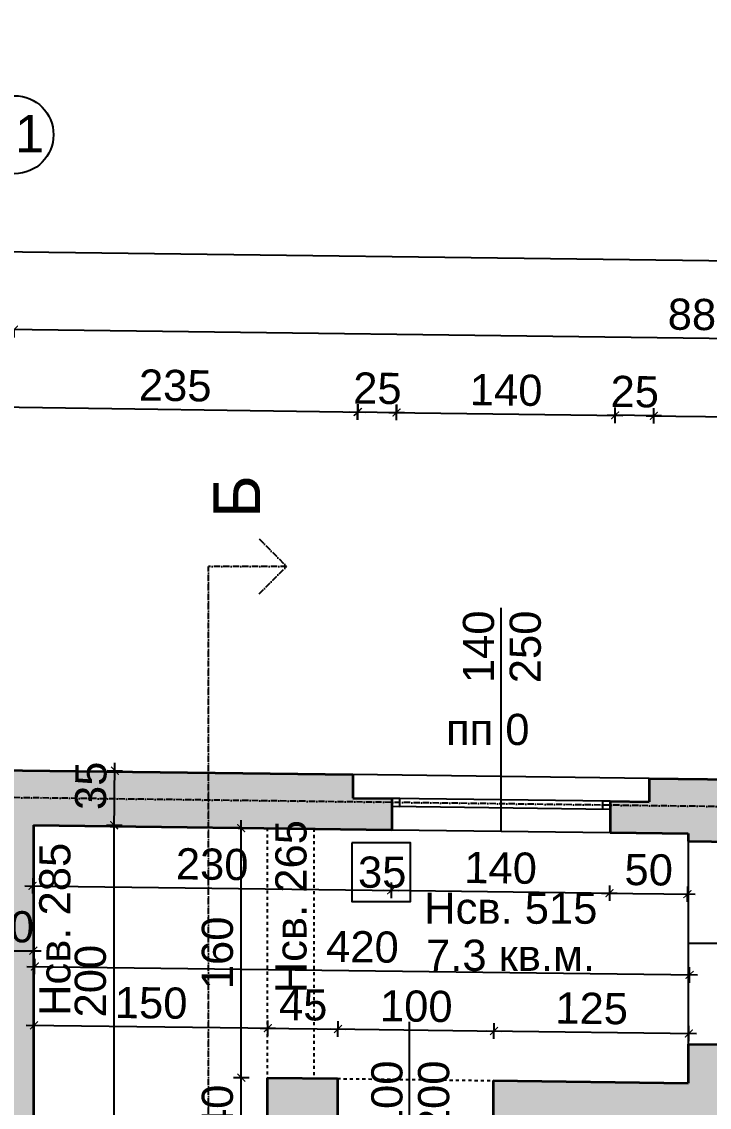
# Model space of a CAD drawing. Header units: inches. Extents: x -72385 to 39588, y -6525 to 66685.
# Drawn here: x -41120 to -40679, y 2769 to 3465 of the extents above; entities that cross this region are included whole.
import ezdxf

# ---------------------------------------------------------------- set-up
doc = ezdxf.new("R2010")
doc.units = ezdxf.units.IN
doc.header["$MEASUREMENT"] = 0
doc.linetypes.add('DashDot', pattern=[0.6, 0.4, -0.1, 0, -0.1])
doc.linetypes.add('Hidden', pattern=[0.4, 0.2, -0.2])
for name, color, linetype, lineweight in [('Изгледни линии', 253, 'Continuous', 25), ('Линия на разрез', 252, 'DashDot', 25), ('Надписи Hсв', 252, 'Continuous', 25), ('Надписи врати', 252, 'Continuous', 25), ('Надписи коти външни', 252, 'Continuous', 25), ('Надписи коти вътрешни', 252, 'Continuous', 25), ('Надписи номера на пом.', 252, 'Continuous', 25), ('Надписи Оси', 252, 'Continuous', 25), ('Надписи площ', 252, 'Continuous', 25), ('Надписи прозорци', 252, 'Continuous', 25), ('Оси', 252, 'DashDot', 25), ('Прозорци', 251, 'Continuous', 25), ('Пунктир', 253, 'Hidden', 25), ('Разрезни линии', 7, 'Continuous', 35), ('Щрих стени', 254, 'Continuous', 25)]:
    doc.layers.add(name, color=color, linetype=linetype, lineweight=lineweight)
doc.styles.add('Arial Regular', font='arial.ttf')
doc.styles.get("Standard").update_dxf_attribs({"font": 'arial.ttf'})
doc.dimstyles.new('Annotative', dxfattribs={"dimscale": 0, "dimtxt": 20, "dimasz": 5, "dimexe": 5, "dimexo": 5, "dimgap": 5, "dimtad": 1, "dimdec": 0, "dimzin": 0, "dimdsep": 46, "dimtxsty": 'Standard', "dimblk": 'ARCHTICK', "dimcen": 5, "dimdle": 5, "dimadec": 0, "dimazin": 0, "dimtfac": 1, "dimtdec": 0, "dimtofl": 0, "dimtmove": 0, "dimatfit": 3, "dimldrblk": 'ARCHTICK', "dimfxl": 5, "dimfxlon": 1, "dimtolj": 1, "dimtzin": 0, "dimarcsym": 1})

# ---------------------------------------------------------------- blocks, each defined once
blk = doc.blocks.new('_ArchTick')
at = {"color": 0, "linetype": 'ByBlock', "const_width": 0.15}
blk.add_lwpolyline([(-0.5, -0.5), (0.5, 0.5)], dxfattribs=at)
blk = doc.blocks.new('*D1935')
at = {"layer": 'Defpoints', "color": 0, "ltscale": 50, "transparency": 16777216}
for p in [(-40961.96, 2819.69), (-41112.34, 2789.7), (-40962.34, 2787.92)]:
    blk.add_point(p, dxfattribs=at)
at = {"layer": 'Надписи коти вътрешни', "color": 0, "lineweight": -2, "ltscale": 50, "transparency": 16777216}
for p, q in [((-41112.02, 2816.47), (-41111.9, 2826.47)), ((-41116.96, 2821.53), (-40956.96, 2819.63)), ((-40962.02, 2814.69), (-40961.9, 2824.69))]:
    blk.add_line(p, q, dxfattribs=at)
at = {"layer": 'Надписи коти вътрешни', "color": 0, "lineweight": -2, "ltscale": 50, "transparency": 16777216, "xscale": 5, "yscale": 5, "zscale": 5}
for p, rotation in [((-41111.96, 2821.47), 179.3192486696436), ((-40961.96, 2819.69), 359.3192486696436)]:
    blk.add_blockref('_ArchTick', p, dxfattribs=dict(at, rotation=rotation))
at = {"layer": 'Надписи коти вътрешни', "color": 0, "ltscale": 50, "transparency": 16777216, "insert": (-41036.78, 2835.79), "char_height": 20, "attachment_point": 5, "rotation": 359.31925}
blk.add_mtext('\\A1;150', dxfattribs=at)
blk = doc.blocks.new('*D1936')
at = {"layer": 'Defpoints', "color": 0, "ltscale": 50, "transparency": 16777216}
for p in [(-40916.93, 2819.12), (-40962.34, 2787.92), (-40917.34, 2787.34)]:
    blk.add_point(p, dxfattribs=at)
at = {"layer": 'Надписи коти вътрешни', "color": 0, "lineweight": -2, "ltscale": 50, "transparency": 16777216}
for p, q in [((-40966.93, 2819.75), (-40911.93, 2819.05)), ((-40962, 2814.69), (-40961.87, 2824.69)), ((-40917, 2814.12), (-40916.87, 2824.12))]:
    blk.add_line(p, q, dxfattribs=at)
at = {"layer": 'Надписи коти вътрешни', "color": 0, "lineweight": -2, "ltscale": 50, "transparency": 16777216, "xscale": 5, "yscale": 5, "zscale": 5}
for p, rotation in [((-40961.93, 2819.69), 179.2706286525414), ((-40916.93, 2819.12), 359.2706286525413)]:
    blk.add_blockref('_ArchTick', p, dxfattribs=dict(at, rotation=rotation))
at = {"layer": 'Надписи коти вътрешни', "color": 0, "ltscale": 50, "transparency": 16777216, "insert": (-40939.24, 2834.57), "char_height": 20, "attachment_point": 5, "rotation": 359.27063}
blk.add_mtext('\\A1;45', dxfattribs=at)
blk = doc.blocks.new('*D1937')
at = {"layer": 'Defpoints', "color": 0, "ltscale": 50, "transparency": 16777216}
for p in [(-40816.93, 2817.84), (-40917.34, 2787.34), (-40817.34, 2786.07)]:
    blk.add_point(p, dxfattribs=at)
at = {"layer": 'Надписи коти вътрешни', "color": 0, "lineweight": -2, "ltscale": 50, "transparency": 16777216}
for p, q in [((-40921.93, 2819.18), (-40811.93, 2817.78)), ((-40917, 2814.12), (-40916.87, 2824.12)), ((-40817, 2812.84), (-40816.87, 2822.84))]:
    blk.add_line(p, q, dxfattribs=at)
at = {"layer": 'Надписи коти вътрешни', "color": 0, "lineweight": -2, "ltscale": 50, "transparency": 16777216, "xscale": 5, "yscale": 5, "zscale": 5}
for p, rotation in [((-40916.93, 2819.12), 179.2706286525463), ((-40816.93, 2817.84), 359.2706286525462)]:
    blk.add_blockref('_ArchTick', p, dxfattribs=dict(at, rotation=rotation))
at = {"layer": 'Надписи коти вътрешни', "color": 0, "ltscale": 50, "transparency": 16777216, "insert": (-40866.74, 2833.69), "char_height": 20, "attachment_point": 5, "rotation": 359.27063}
blk.add_mtext('\\A1;100', dxfattribs=at)
blk = doc.blocks.new('*D1938')
at = {"layer": 'Defpoints', "color": 0, "ltscale": 50, "transparency": 16777216}
for p in [(-40691.93, 2816.25), (-40817.34, 2786.07), (-40692.34, 2784.48)]:
    blk.add_point(p, dxfattribs=at)
at = {"layer": 'Надписи коти вътрешни', "color": 0, "lineweight": -2, "ltscale": 50, "transparency": 16777216}
for p, q in [((-40817, 2812.84), (-40816.87, 2822.84)), ((-40692, 2811.25), (-40691.87, 2821.25)), ((-40821.93, 2817.91), (-40686.93, 2816.19))]:
    blk.add_line(p, q, dxfattribs=at)
at = {"layer": 'Надписи коти вътрешни', "color": 0, "lineweight": -2, "ltscale": 50, "transparency": 16777216, "xscale": 5, "yscale": 5, "zscale": 5}
for p, rotation in [((-40816.93, 2817.84), 179.2706286525479), ((-40691.93, 2816.25), 359.2706286525479)]:
    blk.add_blockref('_ArchTick', p, dxfattribs=dict(at, rotation=rotation))
at = {"layer": 'Надписи коти вътрешни', "color": 0, "ltscale": 50, "transparency": 16777216, "insert": (-40754.24, 2832.26), "char_height": 20, "attachment_point": 5, "rotation": 359.27063}
blk.add_mtext('\\A1;125', dxfattribs=at)
blk = doc.blocks.new('*D1885')
at = {"layer": 'Defpoints', "color": 0, "ltscale": 50, "transparency": 16777216}
for p in [(-40691.45, 2853.84), (-41112.34, 2789.83), (-40692.34, 2784.48)]:
    blk.add_point(p, dxfattribs=at)
at = {"layer": 'Надписи коти вътрешни', "color": 0, "lineweight": -2, "ltscale": 50, "transparency": 16777216}
for p, q in [((-41111.52, 2854.19), (-41111.39, 2864.19)), ((-41116.45, 2859.25), (-40686.45, 2853.78)), ((-40691.52, 2848.84), (-40691.39, 2858.84))]:
    blk.add_line(p, q, dxfattribs=at)
at = {"layer": 'Надписи коти вътрешни', "color": 0, "lineweight": -2, "ltscale": 50, "transparency": 16777216, "xscale": 5, "yscale": 5, "zscale": 5}
for p, rotation in [((-41111.45, 2859.19), 179.2706286525467), ((-40691.45, 2853.84), 359.2706286525467)]:
    blk.add_blockref('_ArchTick', p, dxfattribs=dict(at, rotation=rotation))
at = {"layer": 'Надписи коти вътрешни', "color": 0, "ltscale": 50, "transparency": 16777216, "insert": (-40901.26, 2871.73), "char_height": 20, "attachment_point": 5, "rotation": 359.27063}
blk.add_mtext('\\A1;420', dxfattribs=at)
blk = doc.blocks.new('*D1887')
at = {"layer": 'Defpoints', "color": 0, "ltscale": 50, "transparency": 16777216}
for p in [(-41112.34, 2949.84), (-40882.34, 2946.91), (-40882.83, 2908.01)]:
    blk.add_point(p, dxfattribs=at)
at = {"layer": 'Надписи коти вътрешни', "color": 0, "lineweight": -2, "ltscale": 50, "transparency": 16777216}
for p, q in [((-41117.83, 2911), (-40877.83, 2907.95)), ((-41112.77, 2915.94), (-41112.9, 2905.94)), ((-40882.77, 2913.01), (-40882.9, 2903.01))]:
    blk.add_line(p, q, dxfattribs=at)
at = {"layer": 'Надписи коти вътрешни', "color": 0, "lineweight": -2, "ltscale": 50, "transparency": 16777216, "xscale": 5, "yscale": 5, "zscale": 5}
for p, rotation in [((-41112.83, 2910.94), 179.2706286525471), ((-40882.83, 2908.01), 359.2706286525471)]:
    blk.add_blockref('_ArchTick', p, dxfattribs=dict(at, rotation=rotation))
at = {"layer": 'Надписи коти вътрешни', "color": 0, "ltscale": 50, "transparency": 16777216, "insert": (-40997.64, 2924.69), "char_height": 20, "attachment_point": 5, "rotation": 359.27063}
blk.add_mtext('\\A1;230', dxfattribs=at)
blk = doc.blocks.new('*D1888')
at = {"layer": 'Defpoints', "color": 0, "ltscale": 50, "transparency": 16777216}
for p in [(-40882.34, 2946.91), (-40742.34, 2945.13), (-40742.83, 2906.23)]:
    blk.add_point(p, dxfattribs=at)
at = {"layer": 'Надписи коти вътрешни', "color": 0, "lineweight": -2, "ltscale": 50, "transparency": 16777216}
for p, q in [((-40882.77, 2913.01), (-40882.9, 2903.01)), ((-40742.77, 2911.23), (-40742.9, 2901.23)), ((-40887.83, 2908.07), (-40737.83, 2906.16))]:
    blk.add_line(p, q, dxfattribs=at)
at = {"layer": 'Надписи коти вътрешни', "color": 0, "lineweight": -2, "ltscale": 50, "transparency": 16777216, "xscale": 5, "yscale": 5, "zscale": 5}
for p, rotation in [((-40882.83, 2908.01), 179.2706286525478), ((-40742.83, 2906.23), 359.2706286525478)]:
    blk.add_blockref('_ArchTick', p, dxfattribs=dict(at, rotation=rotation))
at = {"layer": 'Надписи коти вътрешни', "color": 0, "ltscale": 50, "transparency": 16777216, "insert": (-40812.64, 2922.33), "char_height": 20, "attachment_point": 5, "rotation": 359.27063}
blk.add_mtext('\\A1;140', dxfattribs=at)
blk = doc.blocks.new('*D1889')
at = {"layer": 'Defpoints', "color": 0, "ltscale": 50, "transparency": 16777216}
for p in [(-40742.34, 2945.13), (-40692.34, 2944.49), (-40692.83, 2905.59)]:
    blk.add_point(p, dxfattribs=at)
at = {"layer": 'Надписи коти вътрешни', "color": 0, "lineweight": -2, "ltscale": 50, "transparency": 16777216}
for p, q in [((-40742.77, 2911.23), (-40742.9, 2901.23)), ((-40692.77, 2910.59), (-40692.9, 2900.59)), ((-40747.83, 2906.29), (-40687.83, 2905.53))]:
    blk.add_line(p, q, dxfattribs=at)
at = {"layer": 'Надписи коти вътрешни', "color": 0, "lineweight": -2, "ltscale": 50, "transparency": 16777216, "xscale": 5, "yscale": 5, "zscale": 5}
for p, rotation in [((-40742.83, 2906.23), 179.2706286525459), ((-40692.83, 2905.59), 359.270628652546)]:
    blk.add_blockref('_ArchTick', p, dxfattribs=dict(at, rotation=rotation))
at = {"layer": 'Надписи коти вътрешни', "color": 0, "ltscale": 50, "transparency": 16777216, "insert": (-40717.64, 2921.12), "char_height": 20, "attachment_point": 5, "rotation": 359.27063}
blk.add_mtext('\\A1;50', dxfattribs=at)
blk = doc.blocks.new('*D7968')
at = {"layer": 'Defpoints', "color": 0, "ltscale": 50, "transparency": 16777216}
for p in [(-41112.34, 2949.84), (-41060.45, 2949.84), (-41112.34, 2749.82)]:
    blk.add_point(p, dxfattribs=at)
at = {"layer": 'Надписи коти вътрешни', "color": 0, "lineweight": -2, "ltscale": 50, "transparency": 16777216}
for p, q in [((-41060.45, 2744.82), (-41060.45, 2954.84)), ((-41065.45, 2949.84), (-41055.45, 2949.84)), ((-41065.45, 2749.82), (-41055.45, 2749.82))]:
    blk.add_line(p, q, dxfattribs=at)
at = {"layer": 'Надписи коти вътрешни', "color": 0, "lineweight": -2, "ltscale": 50, "transparency": 16777216, "xscale": 5, "yscale": 5, "zscale": 5}
for p, rotation in [((-41060.45, 2949.84), 90), ((-41060.45, 2749.82), 270)]:
    blk.add_blockref('_ArchTick', p, dxfattribs=dict(at, rotation=rotation))
at = {"layer": 'Надписи коти вътрешни', "color": 0, "ltscale": 50, "transparency": 16777216, "insert": (-41075.66, 2849.83), "char_height": 20, "attachment_point": 5, "rotation": 90}
blk.add_mtext('\\A1;200', dxfattribs=at)
blk = doc.blocks.new('*D1956')
at = {"layer": 'Defpoints', "color": 0, "ltscale": 50, "transparency": 16777216}
for p in [(-40978.98, 2947.93), (-40962.34, 2947.93), (-40962.34, 2787.92)]:
    blk.add_point(p, dxfattribs=at)
at = {"layer": 'Надписи коти вътрешни', "color": 0, "lineweight": -2, "ltscale": 50, "transparency": 16777216}
for p, q in [((-40978.98, 2782.92), (-40978.98, 2952.93)), ((-40973.98, 2947.93), (-40983.98, 2947.93)), ((-40973.98, 2787.92), (-40983.98, 2787.92))]:
    blk.add_line(p, q, dxfattribs=at)
at = {"layer": 'Надписи коти вътрешни', "color": 0, "lineweight": -2, "ltscale": 50, "transparency": 16777216, "xscale": 5, "yscale": 5, "zscale": 5}
for p, rotation in [((-40978.98, 2947.93), 90), ((-40978.98, 2787.92), 270)]:
    blk.add_blockref('_ArchTick', p, dxfattribs=dict(at, rotation=rotation))
at = {"layer": 'Надписи коти вътрешни', "color": 0, "ltscale": 50, "transparency": 16777216, "insert": (-40994.19, 2867.92), "char_height": 20, "attachment_point": 5, "rotation": 90}
blk.add_mtext('\\A1;160', dxfattribs=at)
blk = doc.blocks.new('*D1957')
at = {"layer": 'Defpoints', "color": 0, "ltscale": 50, "transparency": 16777216}
for p in [(-40978.98, 2787.92), (-40962.34, 2787.92), (-40962.34, 2747.91)]:
    blk.add_point(p, dxfattribs=at)
at = {"layer": 'Надписи коти вътрешни', "color": 0, "lineweight": -2, "ltscale": 50, "transparency": 16777216}
for p, q in [((-40978.98, 2742.91), (-40978.98, 2792.92)), ((-40973.98, 2787.92), (-40983.98, 2787.92)), ((-40973.98, 2747.91), (-40983.98, 2747.91))]:
    blk.add_line(p, q, dxfattribs=at)
at = {"layer": 'Надписи коти вътрешни', "color": 0, "lineweight": -2, "ltscale": 50, "transparency": 16777216, "xscale": 5, "yscale": 5, "zscale": 5}
for p, rotation in [((-40978.98, 2787.92), 90), ((-40978.98, 2747.91), 270)]:
    blk.add_blockref('_ArchTick', p, dxfattribs=dict(at, rotation=rotation))
at = {"layer": 'Надписи коти вътрешни', "color": 0, "ltscale": 50, "transparency": 16777216, "insert": (-40994.19, 2767.92), "char_height": 20, "attachment_point": 5, "rotation": 90}
blk.add_mtext('\\A1;40', dxfattribs=at)
blk = doc.blocks.new('*D6410')
at = {"layer": 'Defpoints', "color": 0, "ltscale": 50, "transparency": 16777216}
for p in [(-40739.19, 3212.61), (-40882.34, 2981.91), (-40742.15, 2980.13)]:
    blk.add_point(p, dxfattribs=at)
at = {"layer": 'Надписи коти външни', "color": 0, "lineweight": -2, "ltscale": 50, "transparency": 16777216}
for p, q in [((-40879.45, 3209.39), (-40879.32, 3219.39)), ((-40739.26, 3207.61), (-40739.13, 3217.61)), ((-40884.38, 3214.46), (-40734.19, 3212.55))]:
    blk.add_line(p, q, dxfattribs=at)
at = {"layer": 'Надписи коти външни', "color": 0, "lineweight": -2, "ltscale": 50, "transparency": 16777216, "xscale": 5, "yscale": 5, "zscale": 5}
for p, rotation in [((-40879.38, 3214.39), 179.2719292587021), ((-40739.19, 3212.61), 359.2719292587021)]:
    blk.add_blockref('_ArchTick', p, dxfattribs=dict(at, rotation=rotation))
at = {"layer": 'Надписи коти външни', "color": 0, "ltscale": 50, "transparency": 16777216, "insert": (-40809.09, 3228.71), "char_height": 20, "attachment_point": 5, "rotation": 359.27193}
blk.add_mtext('\\A1;140', dxfattribs=at)
blk = doc.blocks.new('*D6411')
at = {"layer": 'Defpoints', "color": 0, "ltscale": 50, "transparency": 16777216}
for p in [(-40904.06, 3214.74), (-41142.34, 2985.22), (-40907.34, 2981.91)]:
    blk.add_point(p, dxfattribs=at)
at = {"layer": 'Надписи коти външни', "color": 0, "lineweight": -2, "ltscale": 50, "transparency": 16777216}
for p, q in [((-41139.13, 3213.05), (-41138.99, 3223.05)), ((-41144.06, 3218.12), (-40899.06, 3214.67)), ((-40904.13, 3209.74), (-40903.99, 3219.74))]:
    blk.add_line(p, q, dxfattribs=at)
at = {"layer": 'Надписи коти външни', "color": 0, "lineweight": -2, "ltscale": 50, "transparency": 16777216, "xscale": 5, "yscale": 5, "zscale": 5}
for p, rotation in [((-41139.06, 3218.05), 179.1930457232294), ((-40904.06, 3214.74), 359.1930457232294)]:
    blk.add_blockref('_ArchTick', p, dxfattribs=dict(at, rotation=rotation))
at = {"layer": 'Надписи коти външни', "color": 0, "ltscale": 50, "transparency": 16777216, "insert": (-41021.34, 3231.62), "char_height": 20, "attachment_point": 5, "rotation": 359.19305}
blk.add_mtext('\\A1;235', dxfattribs=at)
blk = doc.blocks.new('*D6412')
at = {"layer": 'Defpoints', "color": 0, "ltscale": 50, "transparency": 16777216}
for p in [(-40219.38, 3205.99), (-40717.34, 2979.81), (-40222.34, 2973.51)]:
    blk.add_point(p, dxfattribs=at)
at = {"layer": 'Надписи коти външни', "color": 0, "lineweight": -2, "ltscale": 50, "transparency": 16777216}
for p, q in [((-40714.44, 3207.3), (-40714.31, 3217.29)), ((-40719.38, 3212.36), (-40214.38, 3205.93)), ((-40219.44, 3200.99), (-40219.31, 3210.99))]:
    blk.add_line(p, q, dxfattribs=at)
at = {"layer": 'Надписи коти външни', "color": 0, "lineweight": -2, "ltscale": 50, "transparency": 16777216, "xscale": 5, "yscale": 5, "zscale": 5}
for p, rotation in [((-40714.38, 3212.3), 179.2706286525475), ((-40219.38, 3205.99), 359.2706286525474)]:
    blk.add_blockref('_ArchTick', p, dxfattribs=dict(at, rotation=rotation))
at = {"layer": 'Надписи коти външни', "color": 0, "ltscale": 50, "transparency": 16777216, "insert": (-40466.68, 3224.35), "char_height": 20, "attachment_point": 5, "rotation": 359.27063}
blk.add_mtext('\\A1;495', dxfattribs=at)
blk = doc.blocks.new('*D6413')
at = {"layer": 'Defpoints', "color": 0, "ltscale": 50, "transparency": 16777216}
for p in [(-41124.84, 3267.52), (-41124.84, 3267.52), (-40239.84, 3256.26)]:
    blk.add_point(p, dxfattribs=at)
at = {"layer": 'Надписи коти външни', "color": 0, "lineweight": -2, "ltscale": 50, "transparency": 16777216}
for p, q in [((-40234.84, 3256.19), (-41129.84, 3267.59)), ((-41124.84, 3267.52), (-41124.9, 3262.53)), ((-40239.84, 3256.26), (-40239.9, 3251.26))]:
    blk.add_line(p, q, dxfattribs=at)
at = {"layer": 'Надписи коти външни', "color": 0, "lineweight": -2, "ltscale": 50, "transparency": 16777216, "xscale": 5, "yscale": 5, "zscale": 5}
for p, rotation in [((-41124.84, 3267.52), 179.2706286525471), ((-40239.84, 3256.26), 359.2706286525471)]:
    blk.add_blockref('_ArchTick', p, dxfattribs=dict(at, rotation=rotation))
at = {"layer": 'Надписи коти външни', "color": 0, "ltscale": 50, "transparency": 16777216, "insert": (-40682.14, 3277.1), "char_height": 20, "attachment_point": 5, "rotation": 359.27063}
blk.add_mtext('\\A1;885', dxfattribs=at)
blk = doc.blocks.new('*D6454')
at = {"layer": 'Defpoints', "color": 0, "ltscale": 50, "transparency": 16777216}
for p in [(-40218.1, 3305.99), (-52317.34, 3127.49), (-40222.34, 2973.51)]:
    blk.add_point(p, dxfattribs=at)
at = {"layer": 'Надписи коти външни', "color": 0, "lineweight": -2, "ltscale": 50, "transparency": 16777216}
for p, q in [((-52318.1, 3460.03), (-40213.11, 3305.92)), ((-52313.17, 3454.96), (-52313.04, 3464.96)), ((-40218.17, 3300.99), (-40218.04, 3310.99))]:
    blk.add_line(p, q, dxfattribs=at)
at = {"layer": 'Надписи коти външни', "color": 0, "lineweight": -2, "ltscale": 50, "transparency": 16777216, "xscale": 5, "yscale": 5, "zscale": 5}
for p, rotation in [((-52313.1, 3459.96), 179.2706286525472), ((-40218.1, 3305.99), 359.2706286525473)]:
    blk.add_blockref('_ArchTick', p, dxfattribs=dict(at, rotation=rotation))
at = {"layer": 'Надписи коти външни', "color": 0, "ltscale": 50, "transparency": 16777216, "insert": (-46265.41, 3398.18), "char_height": 20, "attachment_point": 5, "rotation": 359.27063}
blk.add_mtext('\\A1;12095', dxfattribs=at)
blk = doc.blocks.new('*D6475')
at = {"layer": 'Defpoints', "color": 0, "ltscale": 10, "transparency": 16777216}
for p in [(-40879.35, 3214.45), (-40907.34, 2982.23), (-40882.34, 2981.91)]:
    blk.add_point(p, dxfattribs=at)
at = {"layer": 'Надписи коти външни', "color": 0, "lineweight": -2, "ltscale": 10, "transparency": 16777216}
for p, q in [((-40904.41, 3209.78), (-40904.28, 3219.77)), ((-40879.41, 3209.45), (-40879.28, 3219.45)), ((-40909.35, 3214.84), (-40874.35, 3214.39))]:
    blk.add_line(p, q, dxfattribs=at)
at = {"layer": 'Надписи коти външни', "color": 0, "lineweight": -2, "ltscale": 10, "transparency": 16777216, "xscale": 5, "yscale": 5, "zscale": 5}
for p, rotation in [((-40904.35, 3214.78), 179.2633353383347), ((-40879.35, 3214.45), 359.2633353383347)]:
    blk.add_blockref('_ArchTick', p, dxfattribs=dict(at, rotation=rotation))
at = {"layer": 'Надписи коти външни', "color": 0, "ltscale": 10, "transparency": 16777216, "insert": (-40891.65, 3229.82), "char_height": 20, "attachment_point": 5, "rotation": 359.26334}
blk.add_mtext('\\A1;25', dxfattribs=at)
blk = doc.blocks.new('*D6476')
at = {"layer": 'Defpoints', "color": 0, "ltscale": 10, "transparency": 16777216}
for p in [(-40739.19, 3212.61), (-40742.15, 2980.13), (-40717.34, 2979.81)]:
    blk.add_point(p, dxfattribs=at)
at = {"layer": 'Надписи коти външни', "color": 0, "lineweight": -2, "ltscale": 10, "transparency": 16777216}
for p, q in [((-40739.25, 3207.61), (-40739.12, 3217.61)), ((-40714.44, 3207.3), (-40714.31, 3217.29)), ((-40709.38, 3212.23), (-40744.19, 3212.67))]:
    blk.add_line(p, q, dxfattribs=at)
at = {"layer": 'Надписи коти външни', "color": 0, "lineweight": -2, "ltscale": 10, "transparency": 16777216, "xscale": 5, "yscale": 5, "zscale": 5}
for p, rotation in [((-40739.19, 3212.61), 179.2706286525421), ((-40714.38, 3212.3), 359.2706286525421)]:
    blk.add_blockref('_ArchTick', p, dxfattribs=dict(at, rotation=rotation))
at = {"layer": 'Надписи коти външни', "color": 0, "ltscale": 10, "transparency": 16777216, "insert": (-40726.59, 3227.66), "char_height": 20, "attachment_point": 5, "rotation": 359.27063}
blk.add_mtext('\\A1;25', dxfattribs=at)
blk = doc.blocks.new('*D7960')
at = {"layer": 'Defpoints', "color": 0, "ltscale": 10, "transparency": 16777216}
for p in [(-41090.26, 2985.13), (-41060.07, 2984.75), (-41090.71, 2950.13)]:
    blk.add_point(p, dxfattribs=at)
at = {"layer": 'Надписи коти вътрешни', "color": 0, "lineweight": -2, "ltscale": 10, "transparency": 16777216}
for p, q in [((-41060.58, 2944.75), (-41060.01, 2989.75)), ((-41065.07, 2984.81), (-41055.07, 2984.68)), ((-41065.52, 2949.81), (-41055.52, 2949.69))]:
    blk.add_line(p, q, dxfattribs=at)
at = {"layer": 'Надписи коти вътрешни', "color": 0, "lineweight": -2, "ltscale": 10, "transparency": 16777216, "xscale": 5, "yscale": 5, "zscale": 5}
for p, rotation in [((-41060.07, 2984.75), 89.27062865254527), ((-41060.52, 2949.75), 269.2706286525453)]:
    blk.add_blockref('_ArchTick', p, dxfattribs=dict(at, rotation=rotation))
at = {"layer": 'Надписи коти вътрешни', "color": 0, "ltscale": 10, "transparency": 16777216, "insert": (-41075.42, 2975.08), "char_height": 20, "attachment_point": 5, "rotation": 89.27063}
blk.add_mtext('\\A1;35', dxfattribs=at)
blk = doc.blocks.new('*D8015')
at = {"layer": 'Defpoints', "color": 0, "ltscale": 10, "transparency": 16777216}
for p in [(-41142.34, 2894.06), (-41112.34, 2894.06), (-41112.34, 2869.32)]:
    blk.add_point(p, dxfattribs=at)
at = {"layer": 'Надписи коти вътрешни', "color": 0, "lineweight": -2, "ltscale": 10, "transparency": 16777216}
for p, q in [((-41147.34, 2869.32), (-41107.34, 2869.32)), ((-41142.34, 2874.32), (-41142.34, 2864.32)), ((-41112.34, 2874.32), (-41112.34, 2864.32))]:
    blk.add_line(p, q, dxfattribs=at)
at = {"layer": 'Надписи коти вътрешни', "color": 0, "lineweight": -2, "ltscale": 10, "transparency": 16777216, "xscale": 5, "yscale": 5, "zscale": 5, "rotation": 180}
blk.add_blockref('_ArchTick', (-41142.34, 2869.32), dxfattribs=at)
at = {"layer": 'Надписи коти вътрешни', "color": 0, "lineweight": -2, "ltscale": 10, "transparency": 16777216, "xscale": 5, "yscale": 5, "zscale": 5}
blk.add_blockref('_ArchTick', (-41112.34, 2869.32), dxfattribs=at)
at = {"layer": 'Надписи коти вътрешни', "color": 0, "ltscale": 10, "transparency": 16777216, "insert": (-41127.34, 2884.54), "char_height": 20, "attachment_point": 5}
blk.add_mtext('\\A1;30', dxfattribs=at)

msp = doc.modelspace()

# ---------------------------------------------------------------- hatches: boundary and pattern name
at = {"layer": 'Щрих стени', "ltscale": 10}
h = msp.add_hatch(color=256, dxfattribs=at)
h.dxf.hatch_style = 1
h.paths.add_polyline_path([(-42007.34, 2996.24), (-42042.34, 2996.68), (-42042.34, 2961.68), (-42007.34, 2961.23)])
h.paths.add_polyline_path([(-41707.34, 2992.42), (-41742.34, 2992.86), (-41742.34, 2947.86), (-41707.34, 2947.41)])
h.paths.add_polyline_path([(-41407.34, 2988.6), (-41442.34, 2989.04), (-41442.34, 2954.04), (-41407.34, 2953.6)])
h.paths.add_polyline_path([(-41707.34, 2397.37), (-41742.34, 2397.81), (-41767.34, 2398.13), (-41767.34, 2363.13), (-41742.34, 2362.81), (-41742.34, 2352.81), (-41707.34, 2352.37)], flags=17)
h.paths.add_polyline_path([(-42292.34, 2089.79), (-42292.34, 2139.8), (-42307.34, 2139.99), (-42307.34, 2024.98), (-42292.34, 2024.79), (-42292.34, 2074.79), (-41707.34, 2067.34), (-41707.34, 2062.85), (-41702.34, 2062.85), (-41702.34, 2067.28), (-41197.34, 2060.85), (-41197.34, 2030.85), (-41142.34, 2030.15), (-41142.34, 1745.12), (-41702.34, 1752.25), (-41702.34, 1962.85), (-41707.34, 1962.85), (-41707.34, 1797.32), (-41742.34, 1797.77), (-41742.34, 1787.77), (-41767.34, 1788.08), (-41767.34, 1753.08), (-41742.34, 1752.76), (-41707.34, 1752.32), (-41707.34, 1557.85), (-41702.34, 1557.85), (-41702.34, 1747.25), (-41142.34, 1740.12), (-41142.34, 1660.12), (-41112.34, 1659.74), (-41112.34, 1754.74), (-41087.34, 1754.42), (-41087.34, 1804.43), (-41112.34, 1804.75), (-41112.34, 2949.84), (-40882.34, 2946.91), (-40882.34, 2966.91), (-40907.34, 2967.23), (-40907.34, 2982.23), (-41142.34, 2985.22), (-41142.34, 2105.15), (-41197.34, 2105.85), (-41197.34, 2075.85)])
h.paths.add_polyline_path([(-42007.34, 1196.09), (-42042.34, 1196.54), (-42042.34, 1161.53), (-42007.34, 1161.09)])
h.paths.add_polyline_path([(-41707.34, 1192.27), (-41702.34, 1192.21), (-41702.34, 1457.85), (-41707.34, 1457.85), (-41707.34, 1202.27), (-41742.34, 1202.72), (-41742.34, 1157.71), (-41707.34, 1157.27)])
h.paths.add_polyline_path([(-41407.34, 1188.45), (-41442.34, 1188.9), (-41442.34, 1153.9), (-41407.34, 1153.45)])
h = msp.add_hatch(color=256, dxfattribs=at)
h.dxf.hatch_style = 1
h.paths.add_polyline_path([(-41112.34, 1404.71), (-40967.34, 1402.87), (-40967.34, 1432.87), (-41112.34, 1434.72), (-41112.34, 1499.72), (-41142.34, 1500.1), (-41142.34, 1150.08), (-41107.34, 1149.63), (-41107.34, 1194.63), (-41112.34, 1194.7)])
h.paths.add_polyline_path([(-40782.34, 1430.52), (-40867.34, 1431.6), (-40867.34, 1401.6), (-40842.34, 1401.28), (-40842.34, 1181.26), (-40842.34, 1146.26), (-40807.34, 1145.81), (-40807.34, 1180.81), (-40812.34, 1180.88), (-40812.34, 1400.9), (-40782.34, 1400.51)])
h.paths.add_polyline_path([(-40207.34, 1423.2), (-40682.34, 1429.24), (-40682.34, 1399.24), (-40337.34, 1394.85), (-40337.34, 1379.85), (-40257.34, 1378.83), (-40257.34, 1173.81), (-40542.34, 1177.44), (-40542.34, 1142.44), (-40222.34, 1138.36), (-40222.34, 1403.39), (-40207.34, 1403.19)])
h.paths.add_polyline_path([(-40222.34, 2498.47), (-40257.34, 2498.92), (-40257.34, 1773.86), (-40422.34, 1775.96), (-40422.34, 1815.96), (-40452.34, 1816.35), (-40452.34, 1776.34), (-40932.34, 1782.45), (-40932.34, 1807.46), (-40962.34, 1807.84), (-40962.34, 1782.84), (-40987.34, 1783.15), (-40987.34, 1753.15), (-40207.34, 1743.22), (-40207.34, 1763.22), (-40222.34, 1763.41)])
h.paths.add_polyline_path([(-40932.34, 2757.53), (-40917.34, 2757.34), (-40917.34, 2787.34), (-40962.34, 2787.92), (-40962.34, 1907.85), (-40932.34, 1907.46)])
h.paths.add_polyline_path([(-40422.34, 2781.04), (-40662.34, 2784.1), (-40662.34, 2809.1), (-40692.34, 2809.48), (-40692.34, 2784.48), (-40817.34, 2786.07), (-40817.34, 2756.07), (-40452.34, 2751.42), (-40452.34, 1916.35), (-40422.34, 1915.97)])
h.paths.add_polyline_path([(-40662.34, 2384.07), (-40697.34, 2384.51), (-40697.34, 2339.51), (-40662.34, 2339.06)], flags=17)
h.paths.add_polyline_path([(-40222.34, 2973.51), (-40717.34, 2979.81), (-40717.34, 2964.81), (-40742.34, 2965.13), (-40742.34, 2945.13), (-40692.34, 2944.49), (-40692.34, 2939.49), (-40662.34, 2939.11), (-40662.34, 2944.11), (-40257.34, 2938.96), (-40257.34, 2638.93), (-40222.34, 2638.49)])

# ---------------------------------------------------------------- linework, layer by layer
at = {"layer": 'Изгледни линии', "ltscale": 50}
for p, q in [((-40717.34, 2979.81), (-40907.34, 2982.23)), ((-40882.34, 2946.91), (-40742.34, 2945.13)), ((-40692.34, 2939.49), (-40692.34, 2809.48))]:
    msp.add_line(p, q, dxfattribs=at)
at = {"layer": 'Линия на разрез', "ltscale": 10}
for p, q in [((-40967.6, 3133.44), (-40949.92, 3115.76)), ((-40999.92, 1148.26), (-40999.92, 3115.76)), ((-40949.92, 3115.76), (-40999.92, 3115.76)), ((-40967.6, 3098.09), (-40949.92, 3115.76))]:
    msp.add_line(p, q, dxfattribs=at)
at = {"layer": 'Надписи врати', "ltscale": 50}
msp.add_line((-40871.08, 2723.67), (-40871.08, 2823.67), dxfattribs=at)
at = {"layer": 'Надписи номера на пом.', "ltscale": 50}
msp.add_lwpolyline([(-40907.99, 2938.4), (-40907.99, 2900.9), (-40870.49, 2900.9), (-40870.49, 2938.4)], close=True, dxfattribs=at)
at = {"layer": 'Надписи Оси', "ltscale": 50}
msp.add_circle((-41124.4, 3392.53), 25, dxfattribs=at)
at = {"layer": 'Надписи прозорци', "ltscale": 50}
for p, q in [((-40812.34, 2946.02), (-40812.34, 3089.17)), ((-40692.34, 2874.11), (-40582.1, 2874.11))]:
    msp.add_line(p, q, dxfattribs=at)
at = {"layer": 'Оси', "ltscale": 10}
msp.add_line((-39839.84, 2951.14), (-52699.84, 3114.86), dxfattribs=at)
at = {"layer": 'Прозорци', "ltscale": 50}
for p, q in [((-40742.34, 2965.13), (-40882.34, 2966.91)), ((-40882.34, 2961.91), (-40742.34, 2960.13))]:
    msp.add_line(p, q, dxfattribs=at)
for points in [[(-40882.34, 2961.91), (-40877.34, 2961.85), (-40877.28, 2966.85), (-40882.28, 2966.91), (-40882.34, 2961.91)], [(-40747.4, 2960.2), (-40742.4, 2960.13), (-40742.34, 2965.13), (-40747.34, 2965.19), (-40747.4, 2960.2)]]:
    msp.add_lwpolyline(points, dxfattribs=at)
at = {"layer": 'Пунктир', "ltscale": 10}
for p, q in [((-40962.34, 2947.93), (-40962.34, 2787.92)), ((-40932.34, 2947.55), (-40932.34, 2787.54)), ((-40917.34, 2787.34), (-40817.34, 2786.07))]:
    msp.add_line(p, q, dxfattribs=at)
at = {"layer": 'Разрезни линии', "ltscale": 50}
for p, q in [((-41142.34, 2985.22), (-40907.34, 2982.23)), ((-40907.34, 2982.23), (-40907.34, 2967.23)), ((-40717.34, 2979.81), (-40222.34, 2973.51)), ((-40717.34, 2979.81), (-40717.34, 2964.81)), ((-40907.34, 2967.23), (-40882.34, 2966.91)), ((-40882.34, 2966.91), (-40882.34, 2946.91)), ((-40742.34, 2965.13), (-40742.34, 2945.13)), ((-40742.34, 2965.13), (-40717.34, 2964.81)), ((-41112.34, 2949.84), (-40882.34, 2946.91)), ((-41112.34, 2949.84), (-41112.34, 1804.75)), ((-40742.34, 2945.13), (-40692.34, 2944.49)), ((-40692.34, 2944.49), (-40692.34, 2939.49)), ((-40692.34, 2939.49), (-40662.34, 2939.11)), ((-40692.34, 2809.48), (-40662.34, 2809.1)), ((-40692.34, 2809.48), (-40692.34, 2784.48)), ((-40962.34, 2787.92), (-40917.34, 2787.34)), ((-40962.34, 2787.92), (-40962.34, 1907.85)), ((-40917.34, 2787.34), (-40917.34, 2757.34)), ((-40817.34, 2786.07), (-40817.34, 2756.07)), ((-40817.34, 2786.07), (-40692.34, 2784.48))]:
    msp.add_line(p, q, dxfattribs=at)

# ---------------------------------------------------------------- texts
at = {"layer": 'Линия на разрез', "ltscale": 10, "insert": (-40996.89, 3146.74), "char_height": 30, "width": 270.7337, "attachment_point": 1, "rotation": 90, "style": 'Arial Regular'}
msp.add_mtext('Б', dxfattribs=at)
at = {"layer": 'Надписи Hсв', "ltscale": 100, "char_height": 20, "width": 180.4891, "attachment_point": 1, "rotation": 90, "style": 'Arial Regular'}
for s, insert in [('\\pxt8;Hсв. 265', (-40957.14, 2841.99)), ('\\pxt8;Hсв. 285', (-41108.58, 2827.43))]:
    msp.add_mtext(s, dxfattribs=dict(at, insert=insert))
at = {"layer": 'Надписи Hсв', "ltscale": 100, "insert": (-40861.68, 2906.62), "char_height": 20, "width": 180.4891, "attachment_point": 1, "style": 'Arial Regular'}
msp.add_mtext('\\pxt8;Hсв. 515', dxfattribs=at)
at = {"layer": 'Надписи врати', "ltscale": 100, "char_height": 20, "width": 180.4891, "attachment_point": 1, "rotation": 90, "style": 'Arial Regular'}
for s, insert in [('100', (-40895.6, 2752.33)), ('200', (-40865.6, 2752.33))]:
    msp.add_mtext(s, dxfattribs=dict(at, insert=insert))
at = {"layer": 'Надписи номера на пом.', "ltscale": 100, "insert": (-40978.84, 2929.71), "char_height": 20, "width": 180.4891, "attachment_point": 1, "style": 'Arial Regular'}
msp.add_mtext('\\pxqc;35', dxfattribs=at)
at = {"layer": 'Надписи Оси', "ltscale": 100, "insert": (-41137.72, 3405.25), "char_height": 24, "width": 27.2128, "attachment_point": 1, "style": 'Arial Regular'}
msp.add_mtext('\\pxqc;21', dxfattribs=at)
at = {"layer": 'Надписи площ', "ltscale": 100, "insert": (-40860.47, 2876.41), "char_height": 20, "width": 180.4891, "attachment_point": 1, "style": 'Arial Regular'}
msp.add_mtext('7.3 кв.м.', dxfattribs=at)
at = {"layer": 'Надписи прозорци', "ltscale": 100, "char_height": 20, "width": 180.4891, "attachment_point": 1, "rotation": 90, "style": 'Arial Regular'}
for s, insert in [('140', (-40836.85, 3040.88)), ('250', (-40806.85, 3040.8))]:
    msp.add_mtext(s, dxfattribs=dict(at, insert=insert))
at = {"layer": 'Надписи прозорци', "ltscale": 100, "insert": (-40847.65, 3021.22), "char_height": 20, "width": 180.4891, "attachment_point": 1, "style": 'Arial Regular'}
msp.add_mtext('пп 0', dxfattribs=at)

# ---------------------------------------------------------------- dimensions: what is measured, and where the dimension line sits
at = {"layer": 'Надписи коти външни', "ltscale": 50}
dim = msp.add_aligned_dim(p1=(-52317.34, 3127.49), p2=(-40222.34, 2973.51), distance=332.5, text='12095', dimstyle='Annotative', override={"dimscale": 0, "dimtix": 0, "dimtofl": 0, "dimtmove": 0, "dimatfit": 3}, dxfattribs=at)
dim.commit()
dim.dimension.update_dxf_attribs({"geometry": '*D6454', "text_midpoint": (-46265.41, 3398.18)})
for p1, p2, distance, picture, middle in [((-40239.84, 3256.26), (-41124.84, 3267.52), 0, '*D6413', (-40682.14, 3277.1)), ((-41142.34, 2985.22), (-40907.34, 2981.91), 232.85, '*D6411', (-41021.34, 3231.62)), ((-40882.34, 2981.91), (-40742.15, 2980.13), 232.5, '*D6410', (-40809.09, 3228.71)), ((-40717.34, 2979.81), (-40222.34, 2973.51), 232.5, '*D6412', (-40466.68, 3224.35))]:
    dim = msp.add_aligned_dim(p1=p1, p2=p2, distance=distance, dimstyle='Annotative', override={"dimscale": 0, "dimtix": 0, "dimtofl": 0, "dimtmove": 0, "dimatfit": 3}, dxfattribs=at)
    dim.commit()
    dim.dimension.update_dxf_attribs({"geometry": picture, "text_midpoint": middle})
at = {"layer": 'Надписи коти външни', "ltscale": 10}
for base, p1, p2, angle, picture, middle in [((-40879.35, 3214.45), (-40907.34, 2982.23), (-40882.34, 2981.91), 359.26334, '*D6475', (-40891.85, 3214.61)), ((-40739.19, 3212.61), (-40717.34, 2979.81), (-40742.15, 2980.13), 179.27063, '*D6476', (-40726.78, 3212.45))]:
    dim = msp.add_linear_dim(base=base, p1=p1, p2=p2, angle=angle, dimstyle='Annotative', override={"dimscale": 0, "dimtix": 0, "dimtofl": 0, "dimtmove": 0, "dimatfit": 3}, dxfattribs=at)
    dim.commit()
    dim.dimension.update_dxf_attribs({"geometry": picture, "text_midpoint": middle, "dimtype": 129})
at = {"layer": 'Надписи коти вътрешни', "ltscale": 10}
for base, p1, p2, angle, picture, middle in [((-41060.07, 2984.75), (-41090.71, 2950.13), (-41090.26, 2985.13), 89.27063, '*D7960', (-41060.2, 2974.88)), ((-41112.34, 2869.32), (-41142.34, 2894.06), (-41112.34, 2894.06), 0, '*D8015', (-41127.34, 2869.32))]:
    dim = msp.add_linear_dim(base=base, p1=p1, p2=p2, angle=angle, dimstyle='Annotative', override={"dimscale": 0, "dimtix": 0, "dimtofl": 0, "dimtmove": 0, "dimatfit": 3}, dxfattribs=at)
    dim.commit()
    dim.dimension.update_dxf_attribs({"geometry": picture, "text_midpoint": middle, "dimtype": 129})
at = {"layer": 'Надписи коти вътрешни', "ltscale": 50}
for base, p1, p2, picture, middle in [((-41060.45, 2949.84), (-41112.34, 2749.82), (-41112.34, 2949.84), '*D7968', (-41075.66, 2849.83)), ((-40978.98, 2947.93), (-40962.34, 2787.92), (-40962.34, 2947.93), '*D1956', (-40994.19, 2867.92)), ((-40978.98, 2787.92), (-40962.34, 2747.91), (-40962.34, 2787.92), '*D1957', (-40994.19, 2767.92))]:
    dim = msp.add_linear_dim(base=base, p1=p1, p2=p2, angle=90, dimstyle='Annotative', override={"dimscale": 0, "dimtix": 0, "dimtofl": 0, "dimtmove": 0, "dimatfit": 3}, dxfattribs=at)
    dim.commit()
    dim.dimension.update_dxf_attribs({"geometry": picture, "text_midpoint": middle})
for p1, p2, distance, picture, middle in [((-41112.34, 2949.84), (-40882.34, 2946.91), -38.9, '*D1887', (-40997.64, 2924.69)), ((-40882.34, 2946.91), (-40742.34, 2945.13), -38.9, '*D1888', (-40812.64, 2922.33)), ((-40742.34, 2945.13), (-40692.34, 2944.49), -38.9, '*D1889', (-40717.64, 2921.12)), ((-41112.34, 2789.83), (-40692.34, 2784.48), 69.37, '*D1885', (-40901.26, 2871.73)), ((-41112.34, 2789.7), (-40962.34, 2787.92), 31.78, '*D1935', (-41036.78, 2835.79)), ((-40962.34, 2787.92), (-40917.34, 2787.34), 31.78, '*D1936', (-40939.24, 2834.57)), ((-40917.34, 2787.34), (-40817.34, 2786.07), 31.78, '*D1937', (-40866.74, 2833.69)), ((-40817.34, 2786.07), (-40692.34, 2784.48), 31.78, '*D1938', (-40754.24, 2832.26))]:
    dim = msp.add_aligned_dim(p1=p1, p2=p2, distance=distance, dimstyle='Annotative', override={"dimscale": 0, "dimtix": 0, "dimtofl": 0, "dimtmove": 0, "dimatfit": 3}, dxfattribs=at)
    dim.commit()
    dim.dimension.update_dxf_attribs({"geometry": picture, "text_midpoint": middle})

doc.saveas('drawing.dxf')
